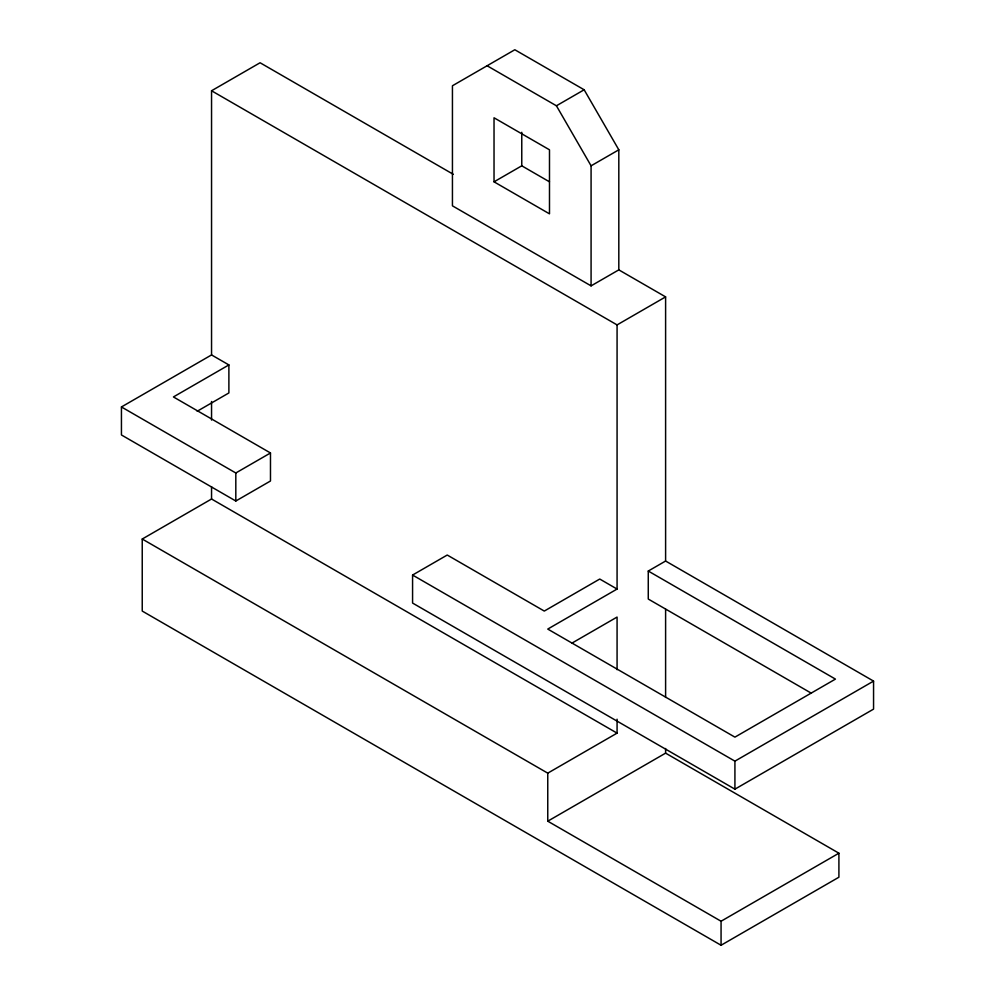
<?xml version="1.0" encoding="UTF-8"?>
<svg xmlns="http://www.w3.org/2000/svg" width="995" height="995" viewBox="0 0 995 995"><rect width="100%" height="100%" fill="white"/><g stroke="black" fill="none" stroke-linecap="round" stroke-linejoin="round"><path stroke-width="1.49" d="M197.197 411.246L228.887 392.95L228.887 364.929L173.428 396.943L270.478 452.974L270.478 480.995L235.815 501.007L121.44 434.964L121.44 406.955L211.549 354.929L211.549 90.769L260.081 62.76L453.334 174.336M487.102 65.757L556.416 105.781L584.152 89.774L618.815 149.81L618.815 269.869L665.605 296.883L665.605 561.031L873.56 681.102L873.56 709.124L734.919 789.159L412.577 603.057L412.577 575.048L447.24 555.036L544.29 611.067L599.749 579.04L617.074 589.052L617.074 324.905L211.549 90.769M494.03 181.824L549.489 213.838L549.489 149.81L494.03 117.783L494.03 181.824L521.766 165.817L549.489 181.824M618.815 269.869L591.08 285.876L591.08 165.817L618.815 149.81M121.44 406.955L235.815 472.986L270.478 452.974M142.235 539.029L547.76 773.152L547.76 821.186L665.605 753.14L838.909 853.2L838.909 877.217L721.064 945.25L142.235 611.067L142.235 539.029L211.549 499.005L617.074 733.128L617.074 719.211M617.074 324.905L665.605 296.883M617.074 589.052L547.76 629.076L734.919 737.133L835.439 679.1L648.267 571.043L648.267 599.052L811.373 693.229M648.267 571.043L665.605 561.031M571.752 643.23L617.074 617.062L617.074 669.685M547.76 773.152L617.074 733.128M412.577 575.048L734.919 761.15L873.56 681.102M547.76 821.186L721.064 921.233L838.909 853.2M584.152 89.774L514.825 49.75L452.439 85.769L452.439 205.841L591.08 285.876M211.549 354.929L228.887 364.929M556.416 105.781L591.08 165.817M734.919 761.15L734.919 789.159M721.064 921.233L721.064 945.25M665.605 609.176L665.605 697.42M665.605 748.501L665.605 753.14M521.766 132.273L521.766 165.817M235.815 472.986L235.815 501.007M211.549 401.507L211.549 420.077M211.549 486.63L211.549 499.005"/></g></svg>
